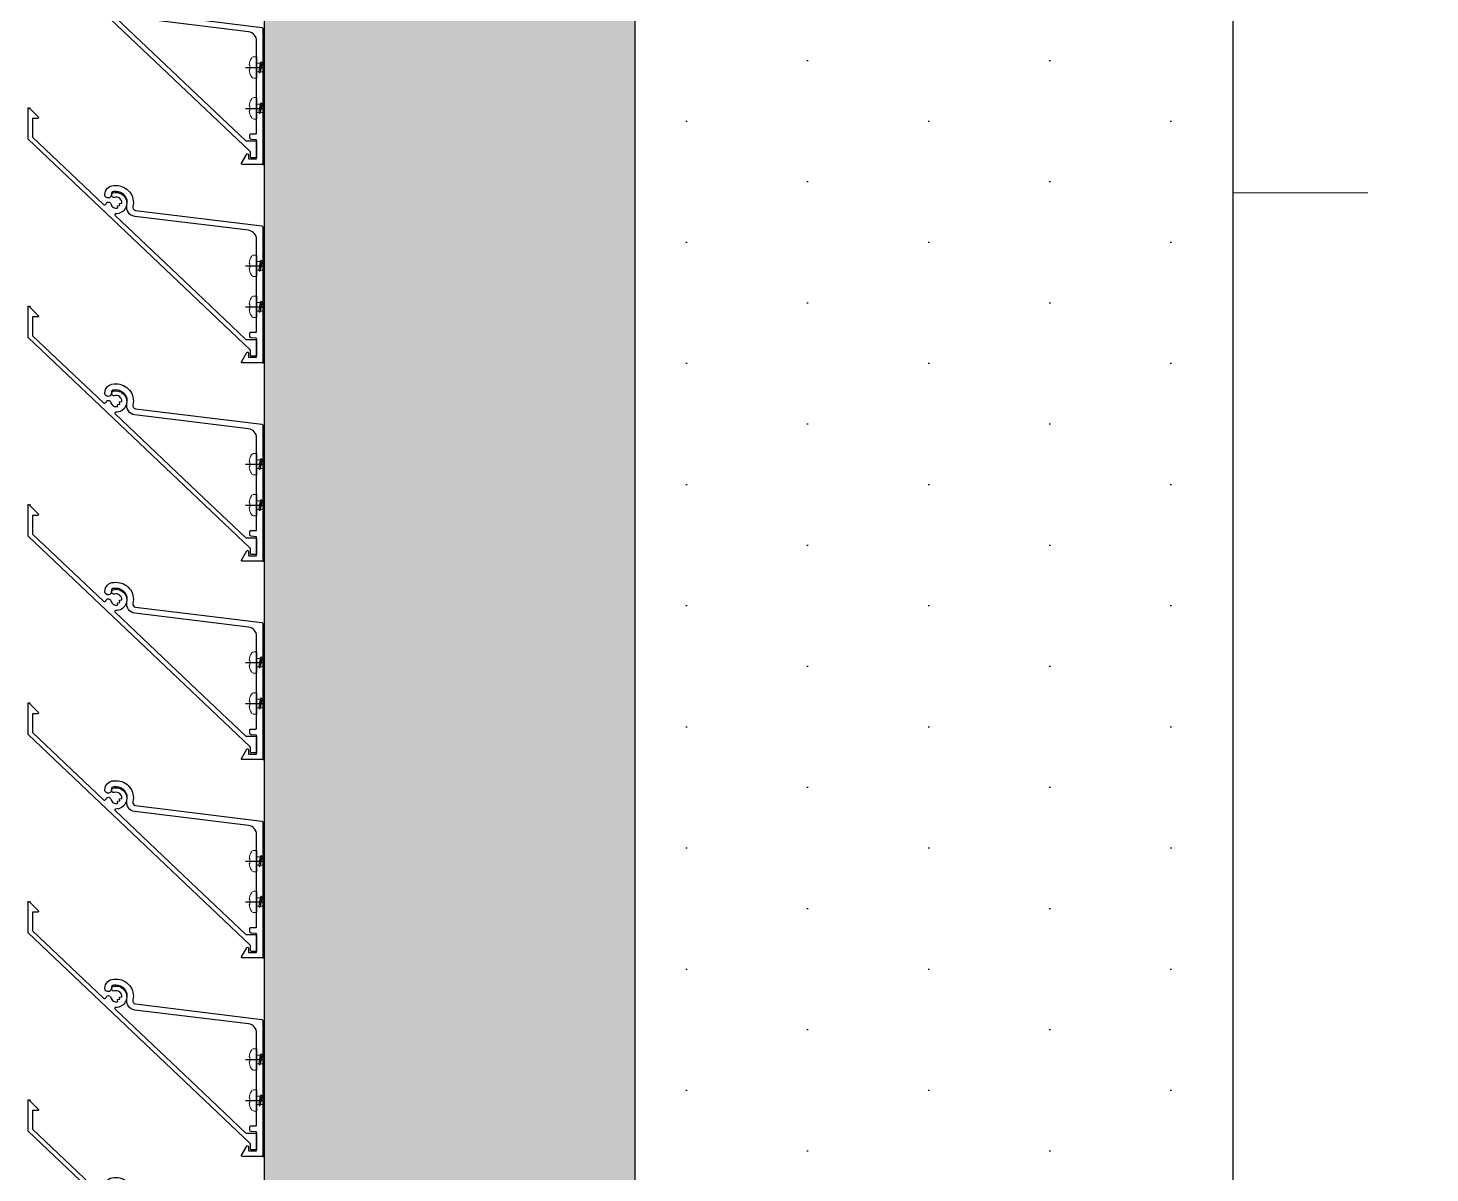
# Model space of a CAD drawing. Header units: millimetres. Extents: x 663313 to 1226001, y 1431724 to 1620898.
# Drawn here: x 764086.1 to 764545.5, y 1519567.6 to 1519942.7 of the extents above; entities that cross this region are included whole.
import ezdxf

# ---------------------------------------------------------------- set-up
doc = ezdxf.new("R2010")
doc.units = ezdxf.units.MM
doc.set_wipeout_variables(frame=1)
doc.linetypes.add('CENTER', pattern=[50.800000000000004, 31.75, -6.35, 6.35, -6.35])
doc.linetypes.add('XKITLINE00', pattern=[0])
for name, color, linetype in [('010 - ASPG_ACCESSORIES_MAIN_COLOR_1', 7, 'Continuous'), ('010 - ASPG_EXTR_MAIN_COLOR_2', 7, 'Continuous'), ('010 - ASPG_FLASHING_HATCH_', 7, 'Continuous'), ('010 - ASPG_FLASHING_MAIN_COLOR_2', 7, 'Continuous'), ('010 - ASPG_FLASHING_MAIN_COLOR_4', 7, 'Continuous'), ('010 - ASPG_FLASHING_WIPEOUT_', 7, 'Continuous'), ('010 - ASPG_FRAMING_MAIN_COLOR_2', 7, 'Continuous'), ('010 - ASPG_FRAMING_SUB_COLOR_2', 7, 'Continuous'), ('010 - ASPG_FRAMING_WIPEOUT_', 7, 'Continuous'), ('Center Line', 7, 'CENTER'), ('DIM', 7, 'Continuous'), ('TEXT', 7, 'Continuous')]:
    doc.layers.add(name, color=color, linetype=linetype)
doc.layers.add('010 - ASPG_EXTR_DEF_SUB', color=7, linetype='Continuous', plot=False)
for name, color, linetype, lineweight in [('A-FLOR-E', 7, 'Continuous', 9), ('Part', 7, 'Continuous', 0), ('SCREW', 7, 'Continuous', 5)]:
    doc.layers.add(name, color=color, linetype=linetype, lineweight=lineweight)

# ---------------------------------------------------------------- blocks, each defined once
blk = doc.blocks.new('W-1-PP18-ST_ENT4_REV00_20260531-225334_LOPF_PL')
at = {"layer": 'A-FLOR-E'}
h = blk.add_hatch(dxfattribs=at)
h.set_pattern_fill('CROSS', scale=50, angle=2.544443745170813e-14)
h.set_pattern_definition([(0, (-663607876.3627089, -1524781034.102207), (317.4999999999999, 317.5000000000001), [158.75, -476.2500000000001]), (90, (-663607796.9877089, -1524781113.477207), (-317.5000000000001, 317.4999999999999), [158.75, -476.2500000000001])])
h.paths.add_polyline_path([(19109.67572266294, -8209.998295545578), (19109.77585810854, -13360.23649835587), (23991.60852891637, -13360.35403561592), (23967.62319797708, -1699.93278336525), (16485.04183465673, -1700.106406450272), (16485.00534266664, -3484.998542547226), (17110.03803891374, -3485.013758420944), (17109.82447344495, -8210.001704216003)])
at = {"layer": 'TEXT'}
h = blk.add_hatch(dxfattribs=at)
h.set_pattern_fill('ANSI34', scale=21.83100767730448, angle=389.6127377210304)
h.set_pattern_definition([(314.9986051339039, (31061.47735149099, -20146.6144387722), (294.0792195837633, 294.0649012116099), []), (314.9986051339039, (31061.47496527864, -20244.63850140572), (294.0792195837633, 294.0649012116099), []), (314.9986051339039, (31061.47257894708, -20342.66256356239), (294.0792195837633, 294.0649012116099), []), (314.9986051339039, (31061.4701922579, -20440.68684458733), (294.0792195837633, 294.0649012116099), [])])
h.paths.add_polyline_path([(21249.94820505811, -1450.035531044006), (21249.94479686453, -1590.035425424576), (24079.24457461073, -1590.10430264473), (24079.24780446722, -1450.104571580887)], flags=17)
h.paths.add_polyline_path([(18499.6206304474, -1589.968467473984), (18499.62403887941, -1449.96824836731), (16347.69064563944, -1449.915811061859), (16347.68723792268, -1589.916080474854)])
h.paths.add_polyline_path([(18499.62403864099, -1449.968276023865), (18499.6206304474, -1589.968468427658), (21249.94479662611, -1590.035424232483), (21249.94820505811, -1450.035329341888)], flags=17)
h.paths.add_polyline_path([(24220.23289519979, -1449.941145420074), (24080.23151392175, -1449.933311700821), (24079.94162804319, -13260.01345682144), (19109.71661991312, -13259.91148161888), (19109.70321542455, -8210.032585859299), (17109.79698044492, -8209.967413663864), (17110.03803974821, -3485.013758182526), (16485.30375081731, -3484.998548269272), (16485.04183465673, -1575.001703977585), (16345.04183477594, -1574.998296260834), (16345.00248033239, -3624.994485378265), (16970.03463155462, -3625.010350465775), (16969.92338592245, -8349.970825195312), (18969.83858114912, -8350.029174804688), (18969.71785885526, -13399.8987364769), (24219.93940312101, -13400.01195311546)])
at = {"layer": 'Part', "color": 7, "linetype": 'XKITLINE00', "lineweight": 0}
blk.add_lwpolyline([(18969.77943331434, -13399.94411706924), (18969.77699786855, -8350), (16969.72319812013, -8350), (16969.72319812013, -3624.864799976349), (16344.6189981146, -3624.86479973793), (16344.6189981146, -1449.916001558304)], dxfattribs=at)
blk.add_lwpolyline([(17109.72319800092, -8209.999999761581), (17109.72319823934, -3484.864799976349), (16484.61899823381, -3484.864800214767), (16484.61899823381, -1589.977998495102), (24077.62339812948, -1589.999601602554), (24077.62583309843, -13259.96591949463), (19109.77943319513, -13259.9447145462), (19109.77699798776, -8209.999999761581)], close=True, dxfattribs=at)
blk = doc.blocks.new('PZG35-9D5')
at = {"layer": 'Center Line', "color": 7}
blk.add_line((1.4210854715202e-14, 3.733653355866409), (1.4210854715202e-14, -10.53404386090006), dxfattribs=at)
at = {"layer": 'SCREW', "color": 7}
for p, q in [((-1.399999999999963, 2.842170943040401e-14), (-1.399999999999963, -1.090192378864657)), ((1.399999999999991, 0), (1.399999999999991, -0.5901923788647139)), ((-1.850000000000009, -1.399999999999977), (1.850000000000037, -0.8999999999999773)), ((-1.850000000000009, -1.399999999999977), (-1.399999999999963, -1.090192378864685)), ((-1.850000000000009, -1.399999999999977), (-1.399999999999963, -1.709807621135297)), ((-1.850000000000009, -2.699999999999989), (1.850000000000037, -2.199999999999989)), ((-1.850000000000009, -2.699999999999989), (-1.399999999999963, -2.390192378864697)), ((-1.850000000000009, -2.699999999999989), (-1.399999999999963, -3.009807621135309)), ((-1.850000000000009, -4), (-1.399999999999963, -3.690192378864708)), ((-1.850000000000009, -4), (-0.9911470940920566, -3.883938796498938)), ((-1.850000000000009, -4), (-1.399999999999963, -4.30980762113532)), ((-1.399999999999963, -1.090192378864685), (1.399999999999991, -0.5901923788646855)), ((-1.399999999999963, -1.709807621135297), (1.399999999999991, -1.209807621135297)), ((-1.399999999999963, -1.709807621135269), (-1.399999999999963, -2.390192378864697)), ((-1.399999999999963, -2.390192378864697), (1.399999999999991, -1.890192378864697)), ((-1.399999999999963, -3.009807621135309), (1.399999999999991, -2.509807621135309)), ((-1.399999999999963, -3.009807621135309), (-1.399999999999963, -3.690192378864708)), ((-1.399999999999963, -3.690192378864708), (-0.8446989986695002, -3.591031485769975)), ((-1.399999999999963, -4.30980762113532), (-1.184865735341859, -4.271390788160659)), ((-1.399999999999963, -4.309807621135349), (-1.399999999999963, -8.099999999999966)), ((0.5619885887190463, -3.339837273736322), (1.399999999999991, -3.190192378864708)), ((0.7141825614195483, -3.653488843051434), (1.850000000000037, -3.5)), ((0.7141825614195483, -3.932275020881832), (1.399999999999991, -3.80980762113532)), ((0.7141825614195483, -4.612659778611231), (1.399999999999991, -4.49019237886472)), ((1.850000000000037, -0.8999999999999773), (1.399999999999991, -0.5901923788646855)), ((1.850000000000037, -0.8999999999999773), (1.399999999999991, -1.209807621135297)), ((1.399999999999991, -1.209807621135269), (1.399999999999991, -1.890192378864725)), ((1.850000000000037, -2.199999999999989), (1.399999999999991, -1.890192378864697)), ((1.850000000000037, -2.199999999999989), (1.399999999999991, -2.509807621135309)), ((1.399999999999991, -2.50980762113528), (1.399999999999991, -3.190192378864708)), ((1.850000000000037, -3.5), (1.399999999999991, -3.190192378864708)), ((1.850000000000037, -3.5), (1.399999999999991, -3.80980762113532)), ((1.399999999999991, -3.809807621135349), (1.399999999999991, -4.490192378864691)), ((1.850000000000037, -4.800000000000011), (1.399999999999991, -4.49019237886472)), ((1.4210854715202e-14, -9.5), (-1.399999999999963, -8.099999999999966)), ((1.4210854715202e-14, -9.5), (1.399999999999991, -8.099999999999966)), ((0.7141825614195483, -4.953488843051389), (1.850000000000037, -4.800000000000011)), ((0.7141825614195483, -5.232275020881843), (1.399999999999991, -5.109807621135332)), ((1.850000000000037, -4.800000000000011), (1.399999999999991, -5.109807621135332)), ((1.399999999999991, -5.109807621135332), (1.399999999999991, -8.099999999999966))]:
    blk.add_line(p, q, dxfattribs=at)
blk.add_lwpolyline([(1.4210854715202e-14, -9.5), (0.7141825614195483, -5.232275020881843), (0.7141825614195483, -3.600899293750615, 0.4176573264866609), (0.4106596181599826, -3.300919979679151, 0.1081021898226624), (-0.8446989986694433, -3.591031485769975), (-1.399999999999991, -4.701675652739141)], format="xyb", dxfattribs=at)
blk = doc.blocks.new('*U6169')
at = {"layer": 'SCREW', "color": 7}
blk.add_lwpolyline([(3.026373332565058, 1.780836269555209, 0.09905967801670053), (0.7999999999999687, 2.546427498927414), (0.7999999999999687, 2.274284095813357), (-0.800000000000054, 2.274284095813357), (-0.800000000000054, 2.546427498927414, 0.09905967801670058), (-3.026373332565143, 1.780836269555209, 0.2665876613401604), (-3.500000000000043, 0.9556546004010897), (-3.500000000000043, 0.1999999999999886, 0.4142135623730938), (-3.300000000000054, 0), (3.299999999999997, 0, 0.4142135623731049), (3.499999999999986, 0.1999999999999886), (3.499999999999957, 0.9556546004010897, 0.2665876613401604)], format="xyb", close=True, dxfattribs=at)
blk.add_blockref('PZG35-9D5', (-1.4210854715202e-14, 0), dxfattribs=at)
blk = doc.blocks.new('*U6175')
at = {"color": 7}
blk.add_point((0, 0), dxfattribs=at)
at = {"layer": '010 - ASPG_ACCESSORIES_MAIN_COLOR_1', "color": 7}
blk.add_lwpolyline([(-39.69999999902211, -0.5999999995172398, 0.4142135623731156), (-39.99999999883585, -0.8999999995638059), (-39.99999999883585, -7.366962144914214, 0.5773502691897371), (-39.65044321701862, -7.568778847059366), (-36.64260295056738, -5.832201459393036, 0.7673269879794871), (-36.78520590183325, -5.299999999645297), (-37.89999999874271, -5.299999999645297, -0.4142135623735732), (-38.19999999902211, -4.999999999656938), (-38.19999999902211, -2.799999999587089, -0.4142135623730951), (-37.99999999883585, -2.59999999951724), (-32.18326623388566, -2.59999999951724, -0.3888787318530097), (-31.98402729420923, -2.782568851142787), (-31.8474567013327, -4.343577870872468, 0.3888787318530089), (-31.34935935237445, -4.799999999528882), (-30.29999999911524, -4.799999999528882, 0.4142135623732408), (-29.99999999883585, -4.499999999540523), (-29.99999999883585, -2.899999999505599, -0.4142135623731785), (-29.69999999902211, -2.59999999951724), (0.4107479506637901, -2.59999999951724, -0.3789692262628873), (3.38851808081381, -5.235465979035143), (7.952927200356498, -42.5207682372482, 0.4465929586642906), (11.6177961837966, -45.07649022702281, -0.4898018444424612), (16.07846395508386, -48.68238816667036), (16.06490363762714, -49.36225294566866, -0.1824796859550777), (15.80227640201338, -50.01801436272836, -0.2679491924113072), (15.32539491611533, -50.16829426406803, 1.122114645179816), (15.09990952932276, -52.3421093734276, 0.4050039718497206), (18.0645059288945, -49.40213623346681), (18.07806624681689, -48.72227145435209, 0.4898054953707174), (11.15966573380865, -43.12966807454978, -0.4465970485362636), (9.938031048281118, -42.27776159492242), (4.866356541635469, -0.8481197821154633, 0.3641755342157969), (4.570876519894227, -0.5999999995172398)], format="xyb", close=True, dxfattribs=at)
at = {"layer": '010 - ASPG_EXTR_DEF_SUB', "color": 7}
for p in [(-39.99999999883585, -0.4999999995172402), (43.44495566345738, -76.89999999944341), (43.44495566345738, -77.49999999954052)]:
    blk.add_point(p, dxfattribs=at)
at = {"layer": '010 - ASPG_EXTR_MAIN_COLOR_2', "color": 7}
blk.add_lwpolyline([(11.37409105408005, -48.15170148877115), (11.47245816211216, -47.43577758665815), (12.17779493960552, -47.55667202338264), (12.29266474000178, -46.78670596401826, -0.5355375090189683), (14.1918134491425, -49.16870282323253, 0.9915718169393263), (15.66379558271728, -49.57599316951273, 1.157025413028558), (8.792231505503878, -48.77291728999153, -0.6885576205791355), (8.274611146422103, -48.98797988444021), (-17.14292736421339, -22.16859813180672), (-32.34153279638849, -6.131750148785431), (-32.34153279638849, -2.899999981694054, 0.4143115081626392), (-32.64163311407901, -2.59999999951724), (-37.54163311352022, -2.59999999951724, 0.4141156188887998), (-37.84153278893791, -2.899999981635847), (-37.84153278893791, -4.299999988411218, 0.4142135623731781), (-37.54153279098682, -4.599999986478724), (-35.98884801496752, -4.599999986478724, -0.205894629290155), (-35.77110154624097, -4.693635078269653), (33.22969053988345, -77.49999999954052), (43.14495566324331, -77.49999999954052, 0.6681786376628355), (43.35708769806661, -76.98786796536915), (40.5215537941549, -74.1523340573247, 0.6681786381757795), (40.00942175951786, -74.36446609156592), (40.00942175951786, -75.99999999802712), (33.87471885257401, -75.99999999802712), (11.86384030175395, -52.7751643466243, -0.5583539238224016), (12.08261241135187, -51.95244935475676, 0.7662751832817146), (12.03674733010121, -50.39291741001107, -0.4385828234445206), (10.70630855322815, -48.05207626283555)], format="xyb", close=True, dxfattribs=at)
at = {"layer": 'SCREW', "color": 7, "rotation": 180}
for p in [(-21.64901723782532, -2.499999999924694), (-8.237076249206439, -2.499999999924694)]:
    blk.add_blockref('*U6169', p, dxfattribs=at)
blk = doc.blocks.new('*U4687')
at = {"color": 7}
blk.add_wipeout([(1440.0000000029759, 4.000000001587978), (60.00000000297587, 3.9999999999995453), (60.00000000297587, 69.2999999999995), (1440.0000000029759, 69.30000000158793)], dxfattribs=at).dxf.layer = '010 - ASPG_FRAMING_WIPEOUT_'
at = {"layer": '010 - ASPG_FRAMING_MAIN_COLOR_2', "color": 7}
blk.add_lwpolyline([(1410.00000000414, 69.30000000158822), (90.00000000181171, 69.3), (90.00000000181171, 6), (1410.00000000414, 6.000000001588205)], close=True, dxfattribs=at)
at = {"layer": '010 - ASPG_FRAMING_SUB_COLOR_2', "color": 7}
for points in [[(1440.000000002976, 4.000000001588205), (60.00000000297587, 4), (60.00000000297587, 69.3), (1440.000000002976, 69.30000000158822)], [(60.00000000297587, 2.000000000715772), (60.00000000297587, 4), (1440.000000002976, 4.000000001588205), (1440.000000002976, 2.000000002303977)]]:
    blk.add_lwpolyline(points, close=True, dxfattribs=at)
at = {"color": 7, "rotation": 180}
for p in [(221.7703094601166, 69.3), (286.7703094601166, 69.3), (351.7703094601166, 69.3), (416.7703094601166, 69.3), (481.7703094601166, 69.3), (546.7703094601166, 69.3), (611.7703094601166, 69.3)]:
    blk.add_blockref('*U6175', p, dxfattribs=at)
blk = doc.blocks.new('W-1-PP18-ST_ENT4_REV00_20260604-235409_LOPF_ASPG_')
at = {"color": 7, "xscale": -1.000000000000002, "rotation": 90}
blk.add_blockref('*U4687', (16295.00000000093, -1865.999999999534), dxfattribs=at)
blk = doc.blocks.new('*U5628')
at = {"color": 7}
blk.add_wipeout([(0, -52.000000000100044), (1971.5849277454963, -52.000000000100044), (1775.5849277454377, -247.99999999998045), (6.654090611846186e-10, -247.99999999998045)], dxfattribs=at).dxf.layer = '010 - ASPG_FLASHING_WIPEOUT_'
at = {"layer": '010 - ASPG_FLASHING_HATCH_'}
h = blk.add_hatch(dxfattribs=at)
h.set_pattern_fill('DOTS', scale=0.5)
h.set_pattern_definition([(0, (0, 0), (19.84375, 39.6875), [0, -39.6875])])
h.paths.add_polyline_path([(0, -52), (1971.584927745674, -52), (1775.584927745616, -247.9999999999999), (6.652303054693485e-10, -247.9999999999999)])
at = {"layer": '010 - ASPG_FLASHING_MAIN_COLOR_2', "color": 7}
blk.add_lwpolyline([(0, -52), (1971.584927745674, -52), (1775.584927745616, -247.9999999999999), (6.652303054693485e-10, -247.9999999999999)], close=True, dxfattribs=at)
at = {"color": 7}
blk.add_wipeout([(0, 69.29999999994834), (2092.884927745263, 69.29999999994834), (1971.584927745496, -51.99999999999727), (0, -51.99999999999727)], dxfattribs=at).dxf.layer = '010 - ASPG_FLASHING_WIPEOUT_'
at = {"layer": '010 - ASPG_FLASHING_HATCH_'}
h = blk.add_hatch(dxfattribs=at)
h.set_pattern_fill('DOTS', scale=0.2)
h.set_pattern_definition([(0, (0, 0), (7.9375, 15.875), [0, -15.875])])
h.paths.add_polyline_path([(-2.8421709430404e-14, 69.29999999999998), (2092.884927745441, 69.29999999999998), (1971.584927745674, -52.00000000000001), (3.155443620884047e-30, -52.00000000000001)])
at = {"layer": '010 - ASPG_FLASHING_MAIN_COLOR_4', "color": 7}
blk.add_lwpolyline([(-2.8421709430404e-14, 69.29999999999998), (2092.884927745441, 69.29999999999998), (1971.584927745674, -52.00000000000001), (3.155443620884047e-30, -52.00000000000001)], close=True, dxfattribs=at)
blk = doc.blocks.new('W-1-PP18-ST_ENT4_REV00_20260617-033902_ASPG_FLASHING')
at = {"color": 7, "rotation": 90}
blk.add_blockref('*U5628', (16295.00000000093, -3425.584927744931), dxfattribs=at)

msp = doc.modelspace()

# ---------------------------------------------------------------- block references
at = {"layer": 'DIM', "color": 7}
msp.add_blockref('W-1-PP18-ST_ENT4_REV00_20260531-225334_LOPF_PL', (747937.9498508666, 1522025.785729408), dxfattribs=at)

# ---------------------------------------------------------------- next in the draw order: block references
at = {"color": 7}
msp.add_blockref('W-1-PP18-ST_ENT4_REV00_20260604-235409_LOPF_ASPG_', (747937.9498508666, 1522025.785729408), dxfattribs=at)

# ---------------------------------------------------------------- next in the draw order: block references
msp.add_blockref('W-1-PP18-ST_ENT4_REV00_20260617-033902_ASPG_FLASHING', (747937.9498508666, 1522025.785729408), dxfattribs=at)

doc.saveas('drawing.dxf')
